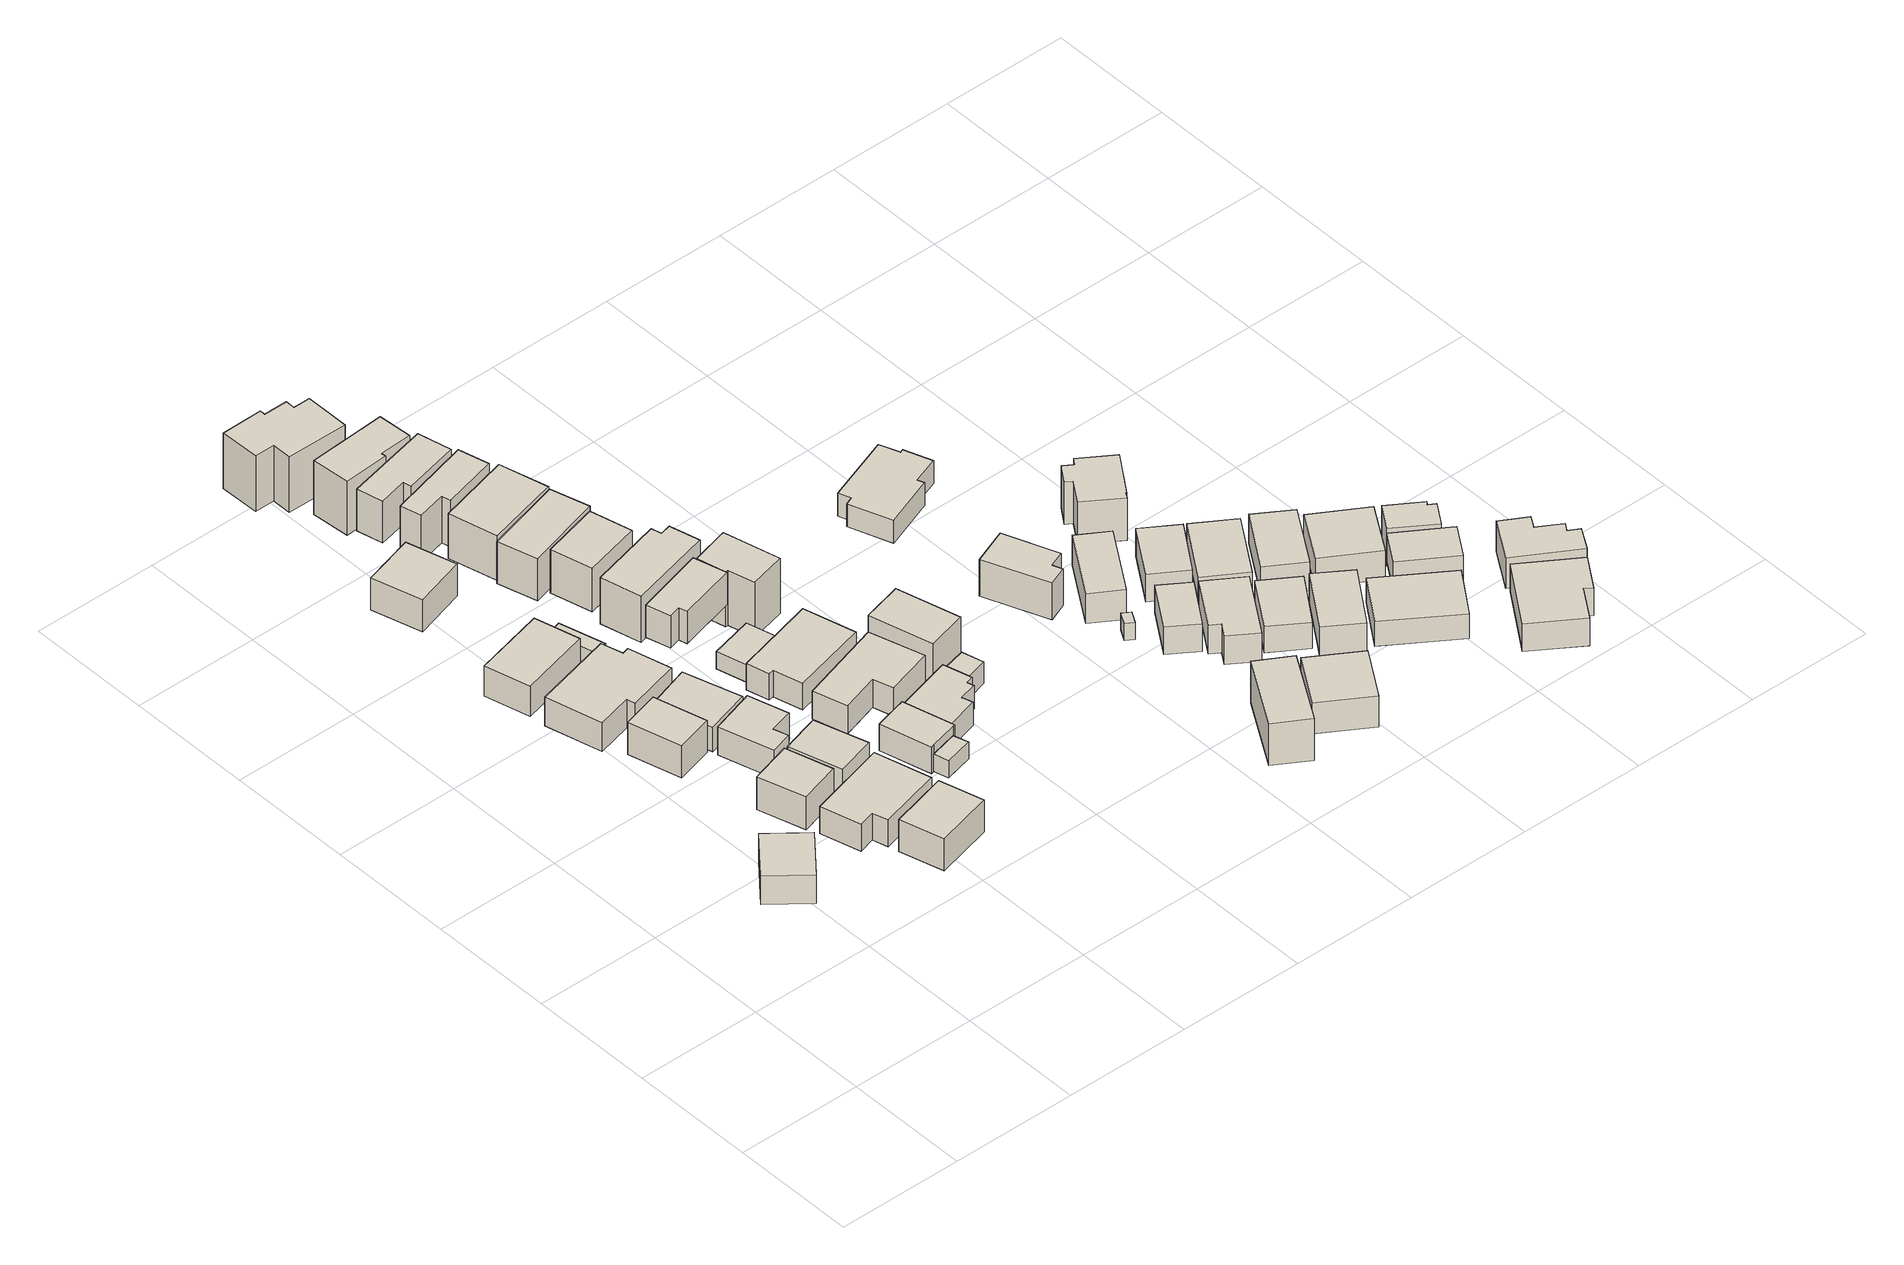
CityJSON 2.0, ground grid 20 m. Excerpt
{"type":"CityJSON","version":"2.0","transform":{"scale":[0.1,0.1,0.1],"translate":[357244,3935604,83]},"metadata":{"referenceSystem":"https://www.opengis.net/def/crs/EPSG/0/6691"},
"CityObjects":{
"building1":{"type":"Building","attributes":{"usage":"411","measuredHeight":5.9,"storeysAboveGround":2,"BuildingIDAttribute.prefecture":"14","BuildingIDAttribute.city":"14153","BuildingDetailAttribute.totalFloorArea":104.73,"BuildingDetailAttribute.buildingFootprintArea":52.37,"BuildingDetailAttribute.buildingStructureType":"601","BuildingDetailAttribute.buildingStructureOrgType":"1","BuildingDetailAttribute.orgUsage":"10","BuildingDetailAttribute.surveyYear":2015},"geometry":[{"type":"Solid","lod":"1","boundaries":[[[[0,1,2,3]],[[2,4,5,3]],[[1,6,4,2]],[[0,7,6,1]],[[3,5,7,0]],[[4,6,7,5]]]]}]},
"building2":{"type":"Building","attributes":{"usage":"411","measuredHeight":6.9,"storeysAboveGround":2,"BuildingIDAttribute.prefecture":"14","BuildingIDAttribute.city":"14153","BuildingDetailAttribute.totalFloorArea":88.81,"BuildingDetailAttribute.buildingFootprintArea":44.41,"BuildingDetailAttribute.buildingStructureType":"601","BuildingDetailAttribute.buildingStructureOrgType":"1","BuildingDetailAttribute.orgUsage":"10","BuildingDetailAttribute.surveyYear":2015},"geometry":[{"type":"Solid","lod":"1","boundaries":[[[[8,9,10,11]],[[10,12,13,11]],[[9,14,12,10]],[[8,15,14,9]],[[11,13,15,8]],[[12,14,15,13]]]]}]},
"building3":{"type":"Building","attributes":{"usage":"411","measuredHeight":6.9,"storeysAboveGround":2,"BuildingIDAttribute.prefecture":"14","BuildingIDAttribute.city":"14153","BuildingDetailAttribute.totalFloorArea":88.7,"BuildingDetailAttribute.buildingFootprintArea":44.35,"BuildingDetailAttribute.buildingStructureType":"601","BuildingDetailAttribute.buildingStructureOrgType":"1","BuildingDetailAttribute.orgUsage":"10","BuildingDetailAttribute.surveyYear":2015},"geometry":[{"type":"Solid","lod":"1","boundaries":[[[[16,17,18,19]],[[18,20,21,19]],[[17,22,20,18]],[[16,23,22,17]],[[19,21,23,16]],[[20,22,23,21]]]]}]},
"building4":{"type":"Building","attributes":{"usage":"413","measuredHeight":6.6,"storeysAboveGround":2,"BuildingIDAttribute.prefecture":"14","BuildingIDAttribute.city":"14153","BuildingDetailAttribute.totalFloorArea":143.33,"BuildingDetailAttribute.buildingFootprintArea":71.67,"BuildingDetailAttribute.buildingStructureType":"601","BuildingDetailAttribute.buildingStructureOrgType":"1","BuildingDetailAttribute.orgUsage":"30","BuildingDetailAttribute.surveyYear":2015},"geometry":[{"type":"Solid","lod":"1","boundaries":[[[[24,25,26,27]],[[26,28,29,27]],[[25,30,28,26]],[[24,31,30,25]],[[27,29,31,24]],[[28,30,31,29]]]]}]},
"building5":{"type":"Building","attributes":{"usage":"411","measuredHeight":6,"storeysAboveGround":2,"BuildingIDAttribute.prefecture":"14","BuildingIDAttribute.city":"14153","BuildingDetailAttribute.totalFloorArea":275.7,"BuildingDetailAttribute.buildingFootprintArea":137.85,"BuildingDetailAttribute.buildingStructureType":"601","BuildingDetailAttribute.buildingStructureOrgType":"1","BuildingDetailAttribute.orgUsage":"10","BuildingDetailAttribute.surveyYear":2015},"geometry":[{"type":"Solid","lod":"1","boundaries":[[[[32,33,34,35,36,37,38,39]],[[38,40,41,39]],[[37,42,40,38]],[[36,43,42,37]],[[35,44,43,36]],[[34,45,44,35]],[[33,46,45,34]],[[32,47,46,33]],[[39,41,47,32]],[[40,42,43,44,45,46,47,41]]]]}]},
"building6":{"type":"Building","attributes":{"usage":"411","measuredHeight":5.7,"storeysAboveGround":2,"BuildingIDAttribute.prefecture":"14","BuildingIDAttribute.city":"14153","BuildingDetailAttribute.totalFloorArea":185.7,"BuildingDetailAttribute.buildingFootprintArea":92.85,"BuildingDetailAttribute.buildingStructureType":"601","BuildingDetailAttribute.buildingStructureOrgType":"1","BuildingDetailAttribute.orgUsage":"10","BuildingDetailAttribute.surveyYear":2015},"geometry":[{"type":"Solid","lod":"1","boundaries":[[[[48,49,50,51,52,53]],[[52,54,55,53]],[[51,56,54,52]],[[50,57,56,51]],[[49,58,57,50]],[[48,59,58,49]],[[53,55,59,48]],[[54,56,57,58,59,55]]]]}]},
"building7":{"type":"Building","attributes":{"usage":"411","measuredHeight":6.6,"storeysAboveGround":2,"BuildingIDAttribute.prefecture":"14","BuildingIDAttribute.city":"14153","BuildingDetailAttribute.totalFloorArea":114.23,"BuildingDetailAttribute.buildingFootprintArea":57.12,"BuildingDetailAttribute.buildingStructureType":"601","BuildingDetailAttribute.buildingStructureOrgType":"1","BuildingDetailAttribute.orgUsage":"10","BuildingDetailAttribute.surveyYear":2015},"geometry":[{"type":"Solid","lod":"1","boundaries":[[[[60,61,62,63]],[[62,64,65,63]],[[61,66,64,62]],[[60,67,66,61]],[[63,65,67,60]],[[64,66,67,65]]]]}]},
"building8":{"type":"Building","attributes":{"usage":"411","measuredHeight":5.5,"storeysAboveGround":2,"BuildingIDAttribute.prefecture":"14","BuildingIDAttribute.city":"14153","BuildingDetailAttribute.totalFloorArea":95.09,"BuildingDetailAttribute.buildingFootprintArea":47.55,"BuildingDetailAttribute.buildingStructureType":"601","BuildingDetailAttribute.buildingStructureOrgType":"1","BuildingDetailAttribute.orgUsage":"10","BuildingDetailAttribute.surveyYear":2015},"geometry":[{"type":"Solid","lod":"1","boundaries":[[[[68,69,70,71,72,73]],[[72,74,75,73]],[[71,76,74,72]],[[70,77,76,71]],[[69,78,77,70]],[[68,79,78,69]],[[73,75,79,68]],[[74,76,77,78,79,75]]]]}]},
"building9":{"type":"Building","attributes":{"usage":"411","measuredHeight":4.9,"storeysAboveGround":2,"BuildingIDAttribute.prefecture":"14","BuildingIDAttribute.city":"14153","BuildingDetailAttribute.totalFloorArea":138.34,"BuildingDetailAttribute.buildingFootprintArea":69.17,"BuildingDetailAttribute.buildingStructureType":"610","BuildingDetailAttribute.buildingStructureOrgType":"2","BuildingDetailAttribute.orgUsage":"10","BuildingDetailAttribute.surveyYear":2015},"geometry":[{"type":"Solid","lod":"1","boundaries":[[[[80,81,82,83]],[[82,84,85,83]],[[81,86,84,82]],[[80,87,86,81]],[[83,85,87,80]],[[84,86,87,85]]]]}]},
"building10":{"type":"Building","attributes":{"usage":"411","measuredHeight":6.8,"storeysAboveGround":2,"BuildingIDAttribute.prefecture":"14","BuildingIDAttribute.city":"14153","BuildingDetailAttribute.totalFloorArea":92.57,"BuildingDetailAttribute.buildingFootprintArea":46.28,"BuildingDetailAttribute.buildingStructureType":"601","BuildingDetailAttribute.buildingStructureOrgType":"1","BuildingDetailAttribute.orgUsage":"10","BuildingDetailAttribute.surveyYear":2015},"geometry":[{"type":"Solid","lod":"1","boundaries":[[[[88,89,90,91]],[[90,92,93,91]],[[89,94,92,90]],[[88,95,94,89]],[[91,93,95,88]],[[92,94,95,93]]]]}]},
"building11":{"type":"Building","attributes":{"usage":"411","measuredHeight":7,"storeysAboveGround":2,"BuildingIDAttribute.prefecture":"14","BuildingIDAttribute.city":"14153","BuildingDetailAttribute.totalFloorArea":117.09,"BuildingDetailAttribute.buildingFootprintArea":58.55,"BuildingDetailAttribute.buildingStructureType":"601","BuildingDetailAttribute.buildingStructureOrgType":"1","BuildingDetailAttribute.orgUsage":"10","BuildingDetailAttribute.surveyYear":2015},"geometry":[{"type":"Solid","lod":"1","boundaries":[[[[96,97,98,99]],[[98,100,101,99]],[[97,102,100,98]],[[96,103,102,97]],[[99,101,103,96]],[[100,102,103,101]]]]}]},
"building12":{"type":"Building","attributes":{"usage":"413","storeysAboveGround":2,"BuildingIDAttribute.prefecture":"14","BuildingIDAttribute.city":"14153","BuildingDetailAttribute.totalFloorArea":27.38,"BuildingDetailAttribute.buildingFootprintArea":13.69,"BuildingDetailAttribute.buildingStructureType":"601","BuildingDetailAttribute.buildingStructureOrgType":"1","BuildingDetailAttribute.orgUsage":"30","BuildingDetailAttribute.surveyYear":2015},"geometry":[{"type":"Solid","lod":"1","boundaries":[[[[104,105,106,107]],[[106,108,109,107]],[[105,110,108,106]],[[104,111,110,105]],[[107,109,111,104]],[[108,110,111,109]]]]}]},
"building13":{"type":"Building","attributes":{"BuildingIDAttribute.prefecture":"14","BuildingIDAttribute.city":"14153","BuildingDetailAttribute.surveyYear":2015},"geometry":[{"type":"Solid","lod":"1","boundaries":[[[[112,113,114,115]],[[114,116,117,115]],[[113,118,116,114]],[[112,119,118,113]],[[115,117,119,112]],[[116,118,119,117]]]]}]},
"building14":{"type":"Building","attributes":{"usage":"411","measuredHeight":4.8,"storeysAboveGround":2,"BuildingIDAttribute.prefecture":"14","BuildingIDAttribute.city":"14153","BuildingDetailAttribute.totalFloorArea":76.94,"BuildingDetailAttribute.buildingFootprintArea":38.47,"BuildingDetailAttribute.buildingStructureType":"601","BuildingDetailAttribute.buildingStructureOrgType":"1","BuildingDetailAttribute.orgUsage":"10","BuildingDetailAttribute.surveyYear":2015},"geometry":[{"type":"Solid","lod":"1","boundaries":[[[[120,121,112,115,122,123,124]],[[123,125,126,124]],[[122,127,125,123]],[[115,128,127,122]],[[112,129,128,115]],[[121,130,129,112]],[[120,131,130,121]],[[124,126,131,120]],[[125,127,128,129,130,131,126]]]]}]},
"building15":{"type":"Building","attributes":{"usage":"411","storeysAboveGround":2,"BuildingIDAttribute.prefecture":"14","BuildingIDAttribute.city":"14153","BuildingDetailAttribute.totalFloorArea":57.44,"BuildingDetailAttribute.buildingFootprintArea":28.72,"BuildingDetailAttribute.buildingStructureType":"601","BuildingDetailAttribute.buildingStructureOrgType":"1","BuildingDetailAttribute.orgUsage":"10","BuildingDetailAttribute.surveyYear":2015},"geometry":[{"type":"Solid","lod":"1","boundaries":[[[[132,133,134,135]],[[134,136,137,135]],[[133,138,136,134]],[[132,139,138,133]],[[135,137,139,132]],[[136,138,139,137]]]]}]},
"building16":{"type":"Building","attributes":{"usage":"411","measuredHeight":5.6,"storeysAboveGround":2,"BuildingIDAttribute.prefecture":"14","BuildingIDAttribute.city":"14153","BuildingDetailAttribute.totalFloorArea":182.96,"BuildingDetailAttribute.buildingFootprintArea":91.48,"BuildingDetailAttribute.buildingStructureType":"601","BuildingDetailAttribute.buildingStructureOrgType":"1","BuildingDetailAttribute.orgUsage":"10","BuildingDetailAttribute.surveyYear":2015},"geometry":[{"type":"Solid","lod":"1","boundaries":[[[[140,141,142,143,144,145]],[[144,146,147,145]],[[143,148,146,144]],[[142,149,148,143]],[[141,150,149,142]],[[140,151,150,141]],[[145,147,151,140]],[[146,148,149,150,151,147]]]]}]},
"building17":{"type":"Building","attributes":{"usage":"411","measuredHeight":5.8,"storeysAboveGround":2,"BuildingIDAttribute.prefecture":"14","BuildingIDAttribute.city":"14153","BuildingDetailAttribute.totalFloorArea":172.73,"BuildingDetailAttribute.buildingFootprintArea":86.37,"BuildingDetailAttribute.buildingStructureType":"601","BuildingDetailAttribute.buildingStructureOrgType":"1","BuildingDetailAttribute.orgUsage":"10","BuildingDetailAttribute.surveyYear":2015},"geometry":[{"type":"Solid","lod":"1","boundaries":[[[[152,153,154,155,156,157]],[[156,158,159,157]],[[155,160,158,156]],[[154,161,160,155]],[[153,162,161,154]],[[152,163,162,153]],[[157,159,163,152]],[[158,160,161,162,163,159]]]]}]},
"building18":{"type":"Building","attributes":{"usage":"411","measuredHeight":6.8,"storeysAboveGround":2,"BuildingIDAttribute.prefecture":"14","BuildingIDAttribute.city":"14153","BuildingDetailAttribute.totalFloorArea":97.45,"BuildingDetailAttribute.buildingFootprintArea":48.73,"BuildingDetailAttribute.buildingStructureType":"601","BuildingDetailAttribute.buildingStructureOrgType":"1","BuildingDetailAttribute.orgUsage":"10","BuildingDetailAttribute.surveyYear":2015,"BuildingLandSlideRiskAttribute.description":"1","BuildingLandSlideRiskAttribute.areaType":"1"},"geometry":[{"type":"Solid","lod":"1","boundaries":[[[[164,165,166,167,168,169]],[[168,170,171,169]],[[167,172,170,168]],[[166,173,172,167]],[[165,174,173,166]],[[164,175,174,165]],[[169,171,175,164]],[[170,172,173,174,175,171]]]]}]},
"building19":{"type":"Building","attributes":{"usage":"411","measuredHeight":10.4,"storeysAboveGround":2,"BuildingIDAttribute.prefecture":"14","BuildingIDAttribute.city":"14153","BuildingDetailAttribute.totalFloorArea":174.36,"BuildingDetailAttribute.buildingFootprintArea":87.18,"BuildingDetailAttribute.buildingStructureType":"601","BuildingDetailAttribute.buildingStructureOrgType":"1","BuildingDetailAttribute.orgUsage":"10","BuildingDetailAttribute.surveyYear":2015,"BuildingLandSlideRiskAttribute.description":"1","BuildingLandSlideRiskAttribute.areaType":"1"},"geometry":[{"type":"Solid","lod":"1","boundaries":[[[[176,177,178,179,180,181,182,183,184,185]],[[184,186,187,185]],[[183,188,186,184]],[[182,189,188,183]],[[181,190,189,182]],[[180,191,190,181]],[[179,192,191,180]],[[178,193,192,179]],[[177,194,193,178]],[[176,195,194,177]],[[185,187,195,176]],[[186,188,189,190,191,192,193,194,195,187]]]]}]},
"building20":{"type":"Building","attributes":{"usage":"411","measuredHeight":4.8,"storeysAboveGround":2,"BuildingIDAttribute.prefecture":"14","BuildingIDAttribute.city":"14153","BuildingDetailAttribute.totalFloorArea":108.17,"BuildingDetailAttribute.buildingFootprintArea":54.09,"BuildingDetailAttribute.buildingStructureType":"601","BuildingDetailAttribute.buildingStructureOrgType":"1","BuildingDetailAttribute.orgUsage":"10","BuildingDetailAttribute.surveyYear":2015,"BuildingLandSlideRiskAttribute.description":"1","BuildingLandSlideRiskAttribute.areaType":"1"},"geometry":[{"type":"Solid","lod":"1","boundaries":[[[[196,197,198,199,200,201,202,203]],[[202,204,205,203]],[[201,206,204,202]],[[200,207,206,201]],[[199,208,207,200]],[[198,209,208,199]],[[197,210,209,198]],[[196,211,210,197]],[[203,205,211,196]],[[204,206,207,208,209,210,211,205]]]]}]},
"building21":{"type":"Building","attributes":{"usage":"411","measuredHeight":7.8,"storeysAboveGround":2,"BuildingIDAttribute.prefecture":"14","BuildingIDAttribute.city":"14153","BuildingDetailAttribute.totalFloorArea":135.69,"BuildingDetailAttribute.buildingFootprintArea":67.84,"BuildingDetailAttribute.buildingStructureType":"601","BuildingDetailAttribute.buildingStructureOrgType":"1","BuildingDetailAttribute.orgUsage":"10","BuildingDetailAttribute.surveyYear":2015,"BuildingLandSlideRiskAttribute.description":"1","BuildingLandSlideRiskAttribute.areaType":"1"},"geometry":[{"type":"Solid","lod":"1","boundaries":[[[[212,213,214,215]],[[214,216,217,215]],[[213,218,216,214]],[[212,219,218,213]],[[215,217,219,212]],[[216,218,219,217]]]]}]},
"building22":{"type":"Building","attributes":{"usage":"411","measuredHeight":8.9,"storeysAboveGround":2,"BuildingIDAttribute.prefecture":"14","BuildingIDAttribute.city":"14153","BuildingDetailAttribute.totalFloorArea":101.12,"BuildingDetailAttribute.buildingFootprintArea":50.56,"BuildingDetailAttribute.buildingStructureType":"601","BuildingDetailAttribute.buildingStructureOrgType":"1","BuildingDetailAttribute.orgUsage":"10","BuildingDetailAttribute.surveyYear":2015,"BuildingLandSlideRiskAttribute.description":"1","BuildingLandSlideRiskAttribute.areaType":"1"},"geometry":[{"type":"Solid","lod":"1","boundaries":[[[[220,221,222,223,224,225]],[[224,226,227,225]],[[223,228,226,224]],[[222,229,228,223]],[[221,230,229,222]],[[220,231,230,221]],[[225,227,231,220]],[[226,228,229,230,231,227]]]]}]},
"building23":{"type":"Building","attributes":{"usage":"411","measuredHeight":8.2,"storeysAboveGround":2,"BuildingIDAttribute.prefecture":"14","BuildingIDAttribute.city":"14153","BuildingDetailAttribute.totalFloorArea":117.15,"BuildingDetailAttribute.buildingFootprintArea":58.57,"BuildingDetailAttribute.buildingStructureType":"601","BuildingDetailAttribute.buildingStructureOrgType":"1","BuildingDetailAttribute.orgUsage":"10","BuildingDetailAttribute.surveyYear":2015,"BuildingLandSlideRiskAttribute.description":"1","BuildingLandSlideRiskAttribute.areaType":"1"},"geometry":[{"type":"Solid","lod":"1","boundaries":[[[[232,233,234,235,236,237]],[[236,238,239,237]],[[235,240,238,236]],[[234,241,240,235]],[[233,242,241,234]],[[232,243,242,233]],[[237,239,243,232]],[[238,240,241,242,243,239]]]]}]},
"building24":{"type":"Building","attributes":{"usage":"411","measuredHeight":8.8,"storeysAboveGround":2,"BuildingIDAttribute.prefecture":"14","BuildingIDAttribute.city":"14153","BuildingDetailAttribute.totalFloorArea":104.73,"BuildingDetailAttribute.buildingFootprintArea":52.37,"BuildingDetailAttribute.buildingStructureType":"601","BuildingDetailAttribute.buildingStructureOrgType":"1","BuildingDetailAttribute.orgUsage":"10","BuildingDetailAttribute.surveyYear":2015,"BuildingLandSlideRiskAttribute.description":"1","BuildingLandSlideRiskAttribute.areaType":"1"},"geometry":[{"type":"Solid","lod":"1","boundaries":[[[[244,245,246,247]],[[246,248,249,247]],[[245,250,248,246]],[[244,251,250,245]],[[247,249,251,244]],[[248,250,251,249]]]]}]},
"building25":{"type":"Building","attributes":{"usage":"411","measuredHeight":10.2,"storeysAboveGround":2,"BuildingIDAttribute.prefecture":"14","BuildingIDAttribute.city":"14153","BuildingDetailAttribute.totalFloorArea":121.06,"BuildingDetailAttribute.buildingFootprintArea":60.53,"BuildingDetailAttribute.buildingStructureType":"601","BuildingDetailAttribute.buildingStructureOrgType":"1","BuildingDetailAttribute.orgUsage":"10","BuildingDetailAttribute.surveyYear":2015,"BuildingLandSlideRiskAttribute.description":"1","BuildingLandSlideRiskAttribute.areaType":"1"},"geometry":[{"type":"Solid","lod":"1","boundaries":[[[[252,253,254,255,256,257]],[[256,258,259,257]],[[255,260,258,256]],[[254,261,260,255]],[[253,262,261,254]],[[252,263,262,253]],[[257,259,263,252]],[[258,260,261,262,263,259]]]]}]},
"building26":{"type":"Building","attributes":{"usage":"411","measuredHeight":8.3,"storeysAboveGround":2,"BuildingIDAttribute.prefecture":"14","BuildingIDAttribute.city":"14153","BuildingDetailAttribute.totalFloorArea":159.52,"BuildingDetailAttribute.buildingFootprintArea":79.76,"BuildingDetailAttribute.buildingStructureType":"601","BuildingDetailAttribute.buildingStructureOrgType":"1","BuildingDetailAttribute.orgUsage":"10","BuildingDetailAttribute.surveyYear":2015,"BuildingLandSlideRiskAttribute.description":"1","BuildingLandSlideRiskAttribute.areaType":"1"},"geometry":[{"type":"Solid","lod":"1","boundaries":[[[[264,265,266,267]],[[266,268,269,267]],[[265,270,268,266]],[[264,271,270,265]],[[267,269,271,264]],[[268,270,271,269]]]]}]},
"building27":{"type":"Building","attributes":{"usage":"411","measuredHeight":9.7,"storeysAboveGround":2,"BuildingIDAttribute.prefecture":"14","BuildingIDAttribute.city":"14153","BuildingDetailAttribute.totalFloorArea":146.5,"BuildingDetailAttribute.buildingFootprintArea":73.25,"BuildingDetailAttribute.buildingStructureType":"601","BuildingDetailAttribute.buildingStructureOrgType":"1","BuildingDetailAttribute.orgUsage":"10","BuildingDetailAttribute.surveyYear":2015,"BuildingLandSlideRiskAttribute.description":"1","BuildingLandSlideRiskAttribute.areaType":"1"},"geometry":[{"type":"Solid","lod":"1","boundaries":[[[[272,273,274,275,276,277]],[[276,278,279,277]],[[275,280,278,276]],[[274,281,280,275]],[[273,282,281,274]],[[272,283,282,273]],[[277,279,283,272]],[[278,280,281,282,283,279]]]]}]},
"building28":{"type":"Building","attributes":{"usage":"411","measuredHeight":10.7,"storeysAboveGround":2,"BuildingIDAttribute.prefecture":"14","BuildingIDAttribute.city":"14153","BuildingDetailAttribute.totalFloorArea":94.45,"BuildingDetailAttribute.buildingFootprintArea":47.23,"BuildingDetailAttribute.buildingStructureType":"601","BuildingDetailAttribute.buildingStructureOrgType":"1","BuildingDetailAttribute.orgUsage":"10","BuildingDetailAttribute.surveyYear":2015,"BuildingLandSlideRiskAttribute.description":"1","BuildingLandSlideRiskAttribute.areaType":"1"},"geometry":[{"type":"Solid","lod":"1","boundaries":[[[[284,285,286,287,288,289]],[[288,290,291,289]],[[287,292,290,288]],[[286,293,292,287]],[[285,294,293,286]],[[284,295,294,285]],[[289,291,295,284]],[[290,292,293,294,295,291]]]]}]},
"building29":{"type":"Building","attributes":{"measuredHeight":5.2,"BuildingIDAttribute.prefecture":"14","BuildingIDAttribute.city":"14153","BuildingDetailAttribute.surveyYear":2015,"BuildingLandSlideRiskAttribute.description":"1","BuildingLandSlideRiskAttribute.areaType":"1"},"geometry":[{"type":"Solid","lod":"1","boundaries":[[[[296,297,298,299]],[[298,300,301,299]],[[297,302,300,298]],[[296,303,302,297]],[[299,301,303,296]],[[300,302,303,301]]]]}]},
"building30":{"type":"Building","attributes":{"usage":"411","measuredHeight":10.1,"storeysAboveGround":2,"BuildingIDAttribute.prefecture":"14","BuildingIDAttribute.city":"14153","BuildingDetailAttribute.totalFloorArea":113.56,"BuildingDetailAttribute.buildingFootprintArea":56.78,"BuildingDetailAttribute.buildingStructureType":"601","BuildingDetailAttribute.buildingStructureOrgType":"1","BuildingDetailAttribute.orgUsage":"10","BuildingDetailAttribute.surveyYear":2015,"BuildingLandSlideRiskAttribute.description":"1","BuildingLandSlideRiskAttribute.areaType":"1"},"geometry":[{"type":"Solid","lod":"1","boundaries":[[[[304,305,306,307]],[[306,308,309,307]],[[305,310,308,306]],[[304,311,310,305]],[[307,309,311,304]],[[308,310,311,309]]]]}]},
"building31":{"type":"Building","attributes":{"usage":"411","measuredHeight":7.8,"storeysAboveGround":2,"BuildingIDAttribute.prefecture":"14","BuildingIDAttribute.city":"14153","BuildingDetailAttribute.totalFloorArea":130.94,"BuildingDetailAttribute.buildingFootprintArea":65.47,"BuildingDetailAttribute.buildingStructureType":"601","BuildingDetailAttribute.buildingStructureOrgType":"1","BuildingDetailAttribute.orgUsage":"10","BuildingDetailAttribute.surveyYear":2015,"BuildingRiverFloodingRiskAttribute.description":"6","BuildingRiverFloodingRiskAttribute.rankOrg":"1","BuildingRiverFloodingRiskAttribute.depth":0.4,"BuildingRiverFloodingRiskAttribute.adminType":"2","BuildingRiverFloodingRiskAttribute.scale":"1"},"geometry":[{"type":"Solid","lod":"1","boundaries":[[[[312,313,314,315]],[[314,316,317,315]],[[313,318,316,314]],[[312,319,318,313]],[[315,317,319,312]],[[316,318,319,317]]]]}]},
"building32":{"type":"Building","attributes":{"usage":"411","measuredHeight":8.3,"storeysAboveGround":2,"BuildingIDAttribute.prefecture":"14","BuildingIDAttribute.city":"14153","BuildingDetailAttribute.totalFloorArea":107.54,"BuildingDetailAttribute.buildingFootprintArea":53.77,"BuildingDetailAttribute.buildingStructureType":"601","BuildingDetailAttribute.buildingStructureOrgType":"1","BuildingDetailAttribute.orgUsage":"10","BuildingDetailAttribute.surveyYear":2015,"BuildingRiverFloodingRiskAttribute.description":"6","BuildingRiverFloodingRiskAttribute.rankOrg":"2","BuildingRiverFloodingRiskAttribute.depth":1.75,"BuildingRiverFloodingRiskAttribute.adminType":"2","BuildingRiverFloodingRiskAttribute.scale":"2","BuildingLandSlideRiskAttribute.description":"1","BuildingLandSlideRiskAttribute.areaType":"1"},"geometry":[{"type":"Solid","lod":"1","boundaries":[[[[320,321,322,323,324,325]],[[324,326,327,325]],[[323,328,326,324]],[[322,329,328,323]],[[321,330,329,322]],[[320,331,330,321]],[[325,327,331,320]],[[326,328,329,330,331,327]]]]}]},
"building33":{"type":"Building","attributes":{"BuildingIDAttribute.prefecture":"14","BuildingIDAttribute.city":"14153","BuildingDetailAttribute.surveyYear":2015,"BuildingLandSlideRiskAttribute.description":"1","BuildingLandSlideRiskAttribute.areaType":"1"},"geometry":[{"type":"Solid","lod":"1","boundaries":[[[[332,333,334,335]],[[334,336,337,335]],[[333,338,336,334]],[[332,339,338,333]],[[335,337,339,332]],[[336,338,339,337]]]]}]},
"building34":{"type":"Building","attributes":{"usage":"411","measuredHeight":6.5,"storeysAboveGround":2,"BuildingIDAttribute.prefecture":"14","BuildingIDAttribute.city":"14153","BuildingDetailAttribute.totalFloorArea":139.16,"BuildingDetailAttribute.buildingFootprintArea":69.58,"BuildingDetailAttribute.buildingStructureType":"601","BuildingDetailAttribute.buildingStructureOrgType":"1","BuildingDetailAttribute.orgUsage":"10","BuildingDetailAttribute.surveyYear":2015,"BuildingRiverFloodingRiskAttribute.description":"6","BuildingRiverFloodingRiskAttribute.rankOrg":"1","BuildingRiverFloodingRiskAttribute.depth":0.325,"BuildingRiverFloodingRiskAttribute.adminType":"2","BuildingRiverFloodingRiskAttribute.scale":"1"},"geometry":[{"type":"Solid","lod":"1","boundaries":[[[[340,341,342,343]],[[342,344,345,343]],[[341,346,344,342]],[[340,347,346,341]],[[343,345,347,340]],[[344,346,347,345]]]]}]},
"building35":{"type":"Building","attributes":{"usage":"411","measuredHeight":5.4,"storeysAboveGround":2,"BuildingIDAttribute.prefecture":"14","BuildingIDAttribute.city":"14153","BuildingDetailAttribute.totalFloorArea":73.84,"BuildingDetailAttribute.buildingFootprintArea":36.92,"BuildingDetailAttribute.buildingStructureType":"601","BuildingDetailAttribute.buildingStructureOrgType":"1","BuildingDetailAttribute.orgUsage":"10","BuildingDetailAttribute.surveyYear":2015,"BuildingRiverFloodingRiskAttribute.description":"6","BuildingRiverFloodingRiskAttribute.rankOrg":"1","BuildingRiverFloodingRiskAttribute.depth":0.219,"BuildingRiverFloodingRiskAttribute.adminType":"2","BuildingRiverFloodingRiskAttribute.scale":"1","BuildingLandSlideRiskAttribute.description":"1","BuildingLandSlideRiskAttribute.areaType":"1"},"geometry":[{"type":"Solid","lod":"1","boundaries":[[[[348,349,350,351]],[[350,352,353,351]],[[349,354,352,350]],[[348,355,354,349]],[[351,353,355,348]],[[352,354,355,353]]]]}]},
"building36":{"type":"Building","attributes":{"usage":"411","measuredHeight":5.7,"storeysAboveGround":2,"BuildingIDAttribute.prefecture":"14","BuildingIDAttribute.city":"14153","BuildingDetailAttribute.totalFloorArea":183.28,"BuildingDetailAttribute.buildingFootprintArea":91.64,"BuildingDetailAttribute.buildingStructureType":"601","BuildingDetailAttribute.buildingStructureOrgType":"1","BuildingDetailAttribute.orgUsage":"10","BuildingDetailAttribute.surveyYear":2015,"BuildingRiverFloodingRiskAttribute.description":"6","BuildingRiverFloodingRiskAttribute.rankOrg":"2","BuildingRiverFloodingRiskAttribute.depth":0.735,"BuildingRiverFloodingRiskAttribute.adminType":"2","BuildingRiverFloodingRiskAttribute.scale":"2","BuildingLandSlideRiskAttribute.description":"1","BuildingLandSlideRiskAttribute.areaType":"1"},"geometry":[{"type":"Solid","lod":"1","boundaries":[[[[356,357,358,359,360,361,362,363,364,365]],[[364,366,367,365]],[[363,368,366,364]],[[362,369,368,363]],[[361,370,369,362]],[[360,371,370,361]],[[359,372,371,360]],[[358,373,372,359]],[[357,374,373,358]],[[356,375,374,357]],[[365,367,375,356]],[[366,368,369,370,371,372,373,374,375,367]]]]}]},
"building37":{"type":"Building","attributes":{"usage":"411","measuredHeight":6.4,"storeysAboveGround":2,"BuildingIDAttribute.prefecture":"14","BuildingIDAttribute.city":"14153","BuildingDetailAttribute.totalFloorArea":108.77,"BuildingDetailAttribute.buildingFootprintArea":54.38,"BuildingDetailAttribute.buildingStructureType":"601","BuildingDetailAttribute.buildingStructureOrgType":"1","BuildingDetailAttribute.orgUsage":"10","BuildingDetailAttribute.surveyYear":2015,"BuildingRiverFloodingRiskAttribute.description":"6","BuildingRiverFloodingRiskAttribute.rankOrg":"1","BuildingRiverFloodingRiskAttribute.depth":0.459,"BuildingRiverFloodingRiskAttribute.adminType":"2","BuildingRiverFloodingRiskAttribute.scale":"1","BuildingLandSlideRiskAttribute.description":"1","BuildingLandSlideRiskAttribute.areaType":"1"},"geometry":[{"type":"Solid","lod":"1","boundaries":[[[[376,377,378,379]],[[378,380,381,379]],[[377,382,380,378]],[[376,383,382,377]],[[379,381,383,376]],[[380,382,383,381]]]]}]},
"building38":{"type":"Building","attributes":{"usage":"411","measuredHeight":5.9,"storeysAboveGround":2,"BuildingIDAttribute.prefecture":"14","BuildingIDAttribute.city":"14153","BuildingDetailAttribute.totalFloorArea":123.1,"BuildingDetailAttribute.buildingFootprintArea":61.55,"BuildingDetailAttribute.buildingStructureType":"601","BuildingDetailAttribute.buildingStructureOrgType":"1","BuildingDetailAttribute.orgUsage":"10","BuildingDetailAttribute.surveyYear":2015,"BuildingRiverFloodingRiskAttribute.description":"6","BuildingRiverFloodingRiskAttribute.rankOrg":"1","BuildingRiverFloodingRiskAttribute.depth":0.21,"BuildingRiverFloodingRiskAttribute.adminType":"2","BuildingRiverFloodingRiskAttribute.scale":"1","BuildingLandSlideRiskAttribute.description":"1","BuildingLandSlideRiskAttribute.areaType":"1"},"geometry":[{"type":"Solid","lod":"1","boundaries":[[[[384,385,386,387,388,389]],[[388,390,391,389]],[[387,392,390,388]],[[386,393,392,387]],[[385,394,393,386]],[[384,395,394,385]],[[389,391,395,384]],[[390,392,393,394,395,391]]]]}]},
"building39":{"type":"Building","attributes":{"usage":"411","measuredHeight":4.9,"storeysAboveGround":2,"BuildingIDAttribute.prefecture":"14","BuildingIDAttribute.city":"14153","BuildingDetailAttribute.totalFloorArea":100.77,"BuildingDetailAttribute.buildingFootprintArea":50.39,"BuildingDetailAttribute.buildingStructureType":"601","BuildingDetailAttribute.buildingStructureOrgType":"1","BuildingDetailAttribute.orgUsage":"10","BuildingDetailAttribute.surveyYear":2015,"BuildingRiverFloodingRiskAttribute.description":"6","BuildingRiverFloodingRiskAttribute.rankOrg":"1","BuildingRiverFloodingRiskAttribute.depth":0.39,"BuildingRiverFloodingRiskAttribute.adminType":"2","BuildingRiverFloodingRiskAttribute.scale":"1","BuildingLandSlideRiskAttribute.description":"1","BuildingLandSlideRiskAttribute.areaType":"1"},"geometry":[{"type":"Solid","lod":"1","boundaries":[[[[396,397,398,399]],[[398,400,401,399]],[[397,402,400,398]],[[396,403,402,397]],[[399,401,403,396]],[[400,402,403,401]]]]}]},
"building40":{"type":"Building","attributes":{"usage":"411","measuredHeight":5.6,"storeysAboveGround":2,"BuildingIDAttribute.prefecture":"14","BuildingIDAttribute.city":"14153","BuildingDetailAttribute.totalFloorArea":96.89,"BuildingDetailAttribute.buildingFootprintArea":48.45,"BuildingDetailAttribute.buildingStructureType":"601","BuildingDetailAttribute.buildingStructureOrgType":"1","BuildingDetailAttribute.orgUsage":"10","BuildingDetailAttribute.surveyYear":2015,"BuildingRiverFloodingRiskAttribute.description":"6","BuildingRiverFloodingRiskAttribute.rankOrg":"2","BuildingRiverFloodingRiskAttribute.depth":0.529,"BuildingRiverFloodingRiskAttribute.adminType":"2","BuildingRiverFloodingRiskAttribute.scale":"1","BuildingLandSlideRiskAttribute.description":"1","BuildingLandSlideRiskAttribute.areaType":"1"},"geometry":[{"type":"Solid","lod":"1","boundaries":[[[[404,405,406,407]],[[406,408,409,407]],[[405,410,408,406]],[[404,411,410,405]],[[407,409,411,404]],[[408,410,411,409]]]]}]},
"building41":{"type":"Building","attributes":{"usage":"411","measuredHeight":5.8,"storeysAboveGround":2,"BuildingIDAttribute.prefecture":"14","BuildingIDAttribute.city":"14153","BuildingDetailAttribute.totalFloorArea":114.62,"BuildingDetailAttribute.buildingFootprintArea":57.31,"BuildingDetailAttribute.buildingStructureType":"601","BuildingDetailAttribute.buildingStructureOrgType":"1","BuildingDetailAttribute.orgUsage":"10","BuildingDetailAttribute.surveyYear":2015,"BuildingRiverFloodingRiskAttribute.description":"6","BuildingRiverFloodingRiskAttribute.rankOrg":"1","BuildingRiverFloodingRiskAttribute.depth":0.32,"BuildingRiverFloodingRiskAttribute.adminType":"2","BuildingRiverFloodingRiskAttribute.scale":"1","BuildingLandSlideRiskAttribute.description":"1","BuildingLandSlideRiskAttribute.areaType":"1"},"geometry":[{"type":"Solid","lod":"1","boundaries":[[[[412,413,414,415]],[[414,416,417,415]],[[413,418,416,414]],[[412,419,418,413]],[[415,417,419,412]],[[416,418,419,417]]]]}]},
"building42":{"type":"Building","attributes":{"usage":"411","measuredHeight":5.6,"storeysAboveGround":2,"BuildingIDAttribute.prefecture":"14","BuildingIDAttribute.city":"14153","BuildingDetailAttribute.totalFloorArea":129.51,"BuildingDetailAttribute.buildingFootprintArea":64.76,"BuildingDetailAttribute.buildingStructureType":"601","BuildingDetailAttribute.buildingStructureOrgType":"1","BuildingDetailAttribute.orgUsage":"10","BuildingDetailAttribute.surveyYear":2015,"BuildingRiverFloodingRiskAttribute.description":"6","BuildingRiverFloodingRiskAttribute.rankOrg":"1","BuildingRiverFloodingRiskAttribute.depth":0.479,"BuildingRiverFloodingRiskAttribute.adminType":"2","BuildingRiverFloodingRiskAttribute.scale":"1","BuildingLandSlideRiskAttribute.description":"1","BuildingLandSlideRiskAttribute.areaType":"1"},"geometry":[{"type":"Solid","lod":"1","boundaries":[[[[420,421,422,423]],[[422,424,425,423]],[[421,426,424,422]],[[420,427,426,421]],[[423,425,427,420]],[[424,426,427,425]]]]}]},
"building43":{"type":"Building","attributes":{"usage":"411","measuredHeight":8.5,"storeysAboveGround":2,"BuildingIDAttribute.prefecture":"14","BuildingIDAttribute.city":"14153","BuildingDetailAttribute.totalFloorArea":125.3,"BuildingDetailAttribute.buildingFootprintArea":62.65,"BuildingDetailAttribute.buildingStructureType":"601","BuildingDetailAttribute.buildingStructureOrgType":"1","BuildingDetailAttribute.orgUsage":"10","BuildingDetailAttribute.surveyYear":2015,"BuildingRiverFloodingRiskAttribute.description":"6","BuildingRiverFloodingRiskAttribute.rankOrg":"1","BuildingRiverFloodingRiskAttribute.depth":0.405,"BuildingRiverFloodingRiskAttribute.adminType":"2","BuildingRiverFloodingRiskAttribute.scale":"1","BuildingLandSlideRiskAttribute.description":"1","BuildingLandSlideRiskAttribute.areaType":"1"},"geometry":[{"type":"Solid","lod":"1","boundaries":[[[[428,429,430,431,432,433,434,435,436,437]],[[436,438,439,437]],[[435,440,438,436]],[[434,441,440,435]],[[433,442,441,434]],[[432,443,442,433]],[[431,444,443,432]],[[430,445,444,431]],[[429,446,445,430]],[[428,447,446,429]],[[437,439,447,428]],[[438,440,441,442,443,444,445,446,447,439]]]]}]},
"building44":{"type":"Building","attributes":{"usage":"411","measuredHeight":6.5,"storeysAboveGround":2,"BuildingIDAttribute.prefecture":"14","BuildingIDAttribute.city":"14153","BuildingDetailAttribute.totalFloorArea":116.51,"BuildingDetailAttribute.buildingFootprintArea":58.26,"BuildingDetailAttribute.buildingStructureType":"601","BuildingDetailAttribute.buildingStructureOrgType":"1","BuildingDetailAttribute.orgUsage":"10","BuildingDetailAttribute.surveyYear":2015,"BuildingRiverFloodingRiskAttribute.description":"6","BuildingRiverFloodingRiskAttribute.rankOrg":"1","BuildingRiverFloodingRiskAttribute.depth":0.309,"BuildingRiverFloodingRiskAttribute.adminType":"2","BuildingRiverFloodingRiskAttribute.scale":"1","BuildingLandSlideRiskAttribute.description":"1","BuildingLandSlideRiskAttribute.areaType":"1"},"geometry":[{"type":"Solid","lod":"1","boundaries":[[[[448,449,450,451]],[[450,452,453,451]],[[449,454,452,450]],[[448,455,454,449]],[[451,453,455,448]],[[452,454,455,453]]]]}]},
"building45":{"type":"Building","attributes":{"usage":"411","measuredHeight":5.3,"storeysAboveGround":2,"BuildingIDAttribute.prefecture":"14","BuildingIDAttribute.city":"14153","BuildingDetailAttribute.totalFloorArea":188.38,"BuildingDetailAttribute.buildingFootprintArea":94.19,"BuildingDetailAttribute.buildingStructureType":"601","BuildingDetailAttribute.buildingStructureOrgType":"1","BuildingDetailAttribute.orgUsage":"10","BuildingDetailAttribute.surveyYear":2015,"BuildingRiverFloodingRiskAttribute.description":"6","BuildingRiverFloodingRiskAttribute.rankOrg":"1","BuildingRiverFloodingRiskAttribute.depth":0.31,"BuildingRiverFloodingRiskAttribute.adminType":"2","BuildingRiverFloodingRiskAttribute.scale":"1","BuildingLandSlideRiskAttribute.description":"1","BuildingLandSlideRiskAttribute.areaType":"1"},"geometry":[{"type":"Solid","lod":"1","boundaries":[[[[456,457,458,459]],[[458,460,461,459]],[[457,462,460,458]],[[456,463,462,457]],[[459,461,463,456]],[[460,462,463,461]]]]}]},
"building46":{"type":"Building","attributes":{"usage":"412","measuredHeight":6.1,"storeysAboveGround":2,"BuildingIDAttribute.prefecture":"14","BuildingIDAttribute.city":"14153","BuildingDetailAttribute.totalFloorArea":159.45,"BuildingDetailAttribute.buildingFootprintArea":79.73,"BuildingDetailAttribute.buildingStructureType":"610","BuildingDetailAttribute.buildingStructureOrgType":"2","BuildingDetailAttribute.orgUsage":"20","BuildingDetailAttribute.surveyYear":2015,"BuildingRiverFloodingRiskAttribute.description":"6","BuildingRiverFloodingRiskAttribute.rankOrg":"1","BuildingRiverFloodingRiskAttribute.depth":0.3,"BuildingRiverFloodingRiskAttribute.adminType":"2","BuildingRiverFloodingRiskAttribute.scale":"1","BuildingLandSlideRiskAttribute.description":"1","BuildingLandSlideRiskAttribute.areaType":"1"},"geometry":[{"type":"Solid","lod":"1","boundaries":[[[[464,465,466,467]],[[466,468,469,467]],[[465,470,468,466]],[[464,471,470,465]],[[467,469,471,464]],[[468,470,471,469]]]]}]},
"building47":{"type":"Building","attributes":{"usage":"411","measuredHeight":6.1,"storeysAboveGround":2,"BuildingIDAttribute.prefecture":"14","BuildingIDAttribute.city":"14153","BuildingDetailAttribute.totalFloorArea":91.09,"BuildingDetailAttribute.buildingFootprintArea":45.55,"BuildingDetailAttribute.buildingStructureType":"601","BuildingDetailAttribute.buildingStructureOrgType":"1","BuildingDetailAttribute.orgUsage":"10","BuildingDetailAttribute.surveyYear":2015,"BuildingRiverFloodingRiskAttribute.description":"6","BuildingRiverFloodingRiskAttribute.rankOrg":"2","BuildingRiverFloodingRiskAttribute.depth":0.548,"BuildingRiverFloodingRiskAttribute.adminType":"2","BuildingRiverFloodingRiskAttribute.scale":"1"},"geometry":[{"type":"Solid","lod":"1","boundaries":[[[[472,473,474,475]],[[474,476,477,475]],[[473,478,476,474]],[[472,479,478,473]],[[475,477,479,472]],[[476,478,479,477]]]]}]},
"building48":{"type":"Building","attributes":{"usage":"411","measuredHeight":6.1,"storeysAboveGround":2,"BuildingIDAttribute.prefecture":"14","BuildingIDAttribute.city":"14153","BuildingDetailAttribute.totalFloorArea":196.81,"BuildingDetailAttribute.buildingFootprintArea":98.4,"BuildingDetailAttribute.buildingStructureType":"601","BuildingDetailAttribute.buildingStructureOrgType":"1","BuildingDetailAttribute.orgUsage":"10","BuildingDetailAttribute.surveyYear":2015,"BuildingRiverFloodingRiskAttribute.description":"6","BuildingRiverFloodingRiskAttribute.rankOrg":"1","BuildingRiverFloodingRiskAttribute.depth":0.395,"BuildingRiverFloodingRiskAttribute.adminType":"2","BuildingRiverFloodingRiskAttribute.scale":"1"},"geometry":[{"type":"Solid","lod":"1","boundaries":[[[[480,481,482,483,484,485]],[[484,486,487,485]],[[483,488,486,484]],[[482,489,488,483]],[[481,490,489,482]],[[480,491,490,481]],[[485,487,491,480]],[[486,488,489,490,491,487]]]]}]},
"building49":{"type":"Building","attributes":{"usage":"411","measuredHeight":7.7,"storeysAboveGround":2,"BuildingIDAttribute.prefecture":"14","BuildingIDAttribute.city":"14153","BuildingDetailAttribute.totalFloorArea":56.32,"BuildingDetailAttribute.buildingFootprintArea":28.16,"BuildingDetailAttribute.buildingStructureType":"601","BuildingDetailAttribute.buildingStructureOrgType":"1","BuildingDetailAttribute.orgUsage":"10","BuildingDetailAttribute.surveyYear":2015,"BuildingRiverFloodingRiskAttribute.description":"6","BuildingRiverFloodingRiskAttribute.rankOrg":"2","BuildingRiverFloodingRiskAttribute.depth":0.598,"BuildingRiverFloodingRiskAttribute.adminType":"2","BuildingRiverFloodingRiskAttribute.scale":"1"},"geometry":[{"type":"Solid","lod":"1","boundaries":[[[[492,493,494,495,496,497]],[[496,498,499,497]],[[495,500,498,496]],[[494,501,500,495]],[[493,502,501,494]],[[492,503,502,493]],[[497,499,503,492]],[[498,500,501,502,503,499]]]]}]},
"building50":{"type":"Building","attributes":{"usage":"411","measuredHeight":6.1,"storeysAboveGround":2,"BuildingIDAttribute.prefecture":"14","BuildingIDAttribute.city":"14153","BuildingDetailAttribute.totalFloorArea":110.87,"BuildingDetailAttribute.buildingFootprintArea":55.43,"BuildingDetailAttribute.buildingStructureType":"601","BuildingDetailAttribute.buildingStructureOrgType":"1","BuildingDetailAttribute.orgUsage":"10","BuildingDetailAttribute.surveyYear":2015,"BuildingRiverFloodingRiskAttribute.description":"6","BuildingRiverFloodingRiskAttribute.rankOrg":"2","BuildingRiverFloodingRiskAttribute.depth":0.548,"BuildingRiverFloodingRiskAttribute.adminType":"2","BuildingRiverFloodingRiskAttribute.scale":"1"},"geometry":[{"type":"Solid","lod":"1","boundaries":[[[[504,505,506,507,508,509,510,511]],[[510,512,513,511]],[[509,514,512,510]],[[508,515,514,509]],[[507,516,515,508]],[[506,517,516,507]],[[505,518,517,506]],[[504,519,518,505]],[[511,513,519,504]],[[512,514,515,516,517,518,519,513]]]]}]}
},
"vertices":[
[4,194,199],[59,260,199],[115,213,199],[60,147,199],[115,213,249],[60,147,249],[59,260,249],[4,194,249],
[91,449,204],[69,532,204],[128,548,204],[150,465,204],[128,548,260],[150,465,260],[69,532,260],[91,449,260],
[125,339,201],[191,358,201],[212,284,201],[147,265,201],[212,284,258],[147,265,258],[191,358,258],[125,339,258],
[118,773,204],[136,702,204],[23,674,204],[5,745,204],[23,674,257],[5,745,257],[136,702,257],[118,773,257],
[154,681,202],[163,647,202],[174,650,202],[191,582,202],[108,561,202],[105,574,202],[49,560,202],[27,649,202],[49,560,252],[27,649,252],[105,574,252],[108,561,252],[191,582,252],[174,650,252],[163,647,252],[154,681,252],
[286,287,195],[309,199,195],[210,173,195],[203,197,195],[177,190,195],[160,253,195],[177,190,242],[160,253,242],[203,197,242],[210,173,242],[309,199,242],[286,287,242],
[309,185,190],[328,116,190],[237,92,190],[218,161,190],[237,92,246],[218,161,246],[328,116,246],[309,185,246],
[161,457,199],[232,478,199],[250,415,199],[213,405,199],[220,382,199],[185,372,199],[220,382,248],[185,372,248],[213,405,248],[250,415,248],[232,478,248],[161,457,248],
[132,553,201],[203,575,201],[230,485,201],[159,464,201],[230,485,243],[159,464,243],[203,575,243],[132,553,243],
[198,360,196],[259,378,196],[284,295,196],[222,277,196],[284,295,255],[222,277,255],[259,378,255],[198,360,255],
[90,997,204],[112,919,204],[30,895,204],[8,974,204],[30,895,260],[8,974,260],[112,919,260],[90,997,260],
[132,759,204],[153,764,204],[172,692,204],[150,687,204],[172,692,234],[150,687,234],[153,764,234],[132,759,234],
[399,258,195],[406,235,195],[361,224,195],[355,247,195],[361,224,225],[355,247,225],[406,235,225],[399,258,225],
[401,267,195],[403,259,195],[350,245,195],[329,326,195],[382,340,195],[329,326,241],[382,340,241],[350,245,241],[355,247,241],[399,258,241],[403,259,241],[401,267,241],
[341,603,201],[353,556,201],[285,539,201],[273,586,201],[285,539,231],[273,586,231],[353,556,231],[341,603,231],
[405,563,199],[426,481,199],[305,450,199],[293,496,199],[285,494,199],[276,530,199],[285,494,245],[276,530,245],[293,496,245],[305,450,245],[426,481,245],[405,563,245],
[437,469,198],[462,384,198],[387,362,198],[378,394,198],[318,376,198],[303,429,198],[318,376,247],[303,429,247],[378,394,247],[387,362,247],[462,384,247],[437,469,247],
[356,726,200],[370,674,200],[278,650,200],[275,663,200],[256,658,200],[246,696,200],[256,658,256],[246,696,256],[275,663,256],[278,650,256],[370,674,256],[356,726,256],
[97,1236,152],[97,1267,152],[65,1267,152],[64,1330,152],[130,1331,152],[130,1322,152],[168,1322,152],[168,1307,152],[195,1307,152],[195,1236,152],[195,1307,249],[195,1236,249],[168,1307,249],[168,1322,249],[130,1322,249],[130,1331,249],[64,1330,249],[65,1267,249],[97,1267,249],[97,1236,249],
[382,340,194],[476,365,194],[488,320,194],[476,317,194],[479,306,194],[451,299,194],[456,282,194],[401,267,194],[456,282,235],[401,267,235],[451,299,235],[479,306,235],[476,317,235],[488,320,235],[476,365,235],[382,340,235],
[204,863,179],[187,925,179],[309,958,179],[326,897,179],[309,958,252],[326,897,252],[187,925,252],[204,863,252],
[272,1098,170],[284,1050,170],[197,1028,170],[193,1042,170],[148,1031,170],[140,1064,170],[148,1031,251],[140,1064,251],[193,1042,251],[197,1028,251],[284,1050,251],[272,1098,251],
[256,1160,175],[268,1107,175],[179,1086,175],[176,1099,175],[131,1089,175],[122,1130,175],[131,1089,248],[122,1130,248],[176,1099,248],[179,1086,248],[268,1107,248],[256,1160,248],
[243,799,179],[227,864,179],[317,887,179],[333,821,179],[317,887,255],[333,821,255],[227,864,255],[243,799,255],
[239,1216,157],[243,1162,157],[191,1159,157],[192,1152,157],[120,1147,157],[115,1208,157],[120,1147,251],[115,1208,251],[192,1152,251],[191,1159,251],[243,1162,251],[239,1216,251],
[295,1043,170],[314,966,170],[198,937,170],[179,1013,170],[198,937,248],[179,1013,248],[314,966,248],[295,1043,248],
[361,815,165],[365,799,165],[382,803,165],[394,755,165],[261,722,165],[246,786,165],[261,722,246],[246,786,246],[394,755,246],[382,803,246],[365,799,246],[361,815,246],
[388,640,154],[378,682,154],[374,681,154],[363,727,154],[424,743,154],[446,654,154],[424,743,250],[446,654,250],[363,727,250],[374,681,250],[378,682,250],[388,640,250],
[534,349,179],[501,340,179],[492,375,179],[525,383,179],[492,375,217],[525,383,217],[501,340,217],[534,349,217],
[544,406,161],[481,390,161],[455,490,161],[518,506,161],[455,490,252],[518,506,252],[481,390,252],[544,406,252],
[872,74,29],[820,106,29],[886,216,29],[938,185,29],[886,216,102],[938,185,102],[820,106,102],[872,74,102],
[759,612,31],[815,634,31],[848,550,31],[823,540,31],[829,525,31],[799,513,31],[829,525,95],[799,513,95],[823,540,95],[848,550,95],[815,634,95],[759,612,95],
[853,409,33],[841,417,33],[852,436,33],[864,428,33],[852,436,63],[864,428,63],[841,417,63],[853,409,63],
[981,69,28],[906,117,28],[955,195,28],[1031,147,28],[955,195,82],[1031,147,82],[906,117,82],[981,69,82],
[910,434,31],[953,405,31],[905,334,31],[863,363,31],[905,334,79],[863,363,79],[953,405,79],[910,434,79],
[827,890,36],[839,859,36],[844,861,36],[860,817,36],[818,802,36],[822,792,36],[741,762,36],[717,828,36],[729,833,36],[722,852,36],[729,833,76],[722,852,76],[717,828,76],[741,762,76],[822,792,76],[818,802,76],[860,817,76],[844,861,76],[839,859,76],[827,890,76],
[873,449,31],[827,478,31],[892,578,31],[938,549,31],[892,578,83],[938,549,83],[827,478,83],[873,449,83],
[952,269,29],[911,297,29],[924,317,29],[909,327,29],[959,402,29],[1015,365,29],[959,402,79],[1015,365,79],[909,327,79],[924,317,79],[911,297,79],[952,269,79],
[1019,244,29],[966,280,29],[1018,357,29],[1072,321,29],[1018,357,75],[1072,321,75],[966,280,75],[1019,244,75],
[968,537,30],[1020,502,30],[968,425,30],[916,459,30],[968,425,78],[916,459,78],[1020,502,78],[968,537,78],
[1078,317,28],[1130,281,28],[1069,192,28],[1017,227,28],[1069,192,79],[1017,227,79],[1130,281,79],[1078,317,79],
[1028,504,30],[1088,465,30],[1028,374,30],[968,413,30],[1028,374,73],[968,413,73],[1088,465,73],[1028,504,73],
[942,623,9],[965,658,9],[955,665,9],[974,692,9],[989,682,9],[996,692,9],[1046,658,9],[1002,594,9],[1001,595,9],[996,586,9],[1001,595,83],[996,586,83],[1002,594,83],[1046,658,83],[996,692,83],[989,682,83],[974,692,83],[955,665,83],[965,658,83],[942,623,83],
[1097,459,29],[1151,424,29],[1094,334,29],[1039,369,29],[1094,334,79],[1039,369,79],[1151,424,79],[1097,459,79],
[1239,197,27],[1189,124,27],[1085,195,27],[1135,268,27],[1085,195,70],[1135,268,70],[1189,124,70],[1239,197,70],
[1233,364,25],[1186,288,25],[1106,337,25],[1153,413,25],[1106,337,76],[1153,413,76],[1186,288,76],[1233,364,76],
[1180,265,24],[1212,314,24],[1290,263,24],[1258,214,24],[1290,263,74],[1258,214,74],[1212,314,74],[1180,265,74],
[1292,159,27],[1377,102,27],[1342,50,27],[1331,58,27],[1298,8,27],[1224,58,27],[1298,8,75],[1224,58,75],[1331,58,75],[1342,50,75],[1377,102,75],[1292,159,75],
[1217,320,10],[1243,359,10],[1293,326,10],[1289,321,10],[1300,314,10],[1277,279,10],[1300,314,75],[1277,279,75],[1289,321,75],[1293,326,75],[1243,359,75],[1217,320,75],
[1296,173,21],[1336,237,21],[1376,213,21],[1365,195,21],[1401,173,21],[1393,161,21],[1410,151,21],[1389,116,21],[1410,151,74],[1389,116,74],[1393,161,74],[1401,173,74],[1365,195,74],[1376,213,74],[1336,237,74],[1296,173,74]
]}
